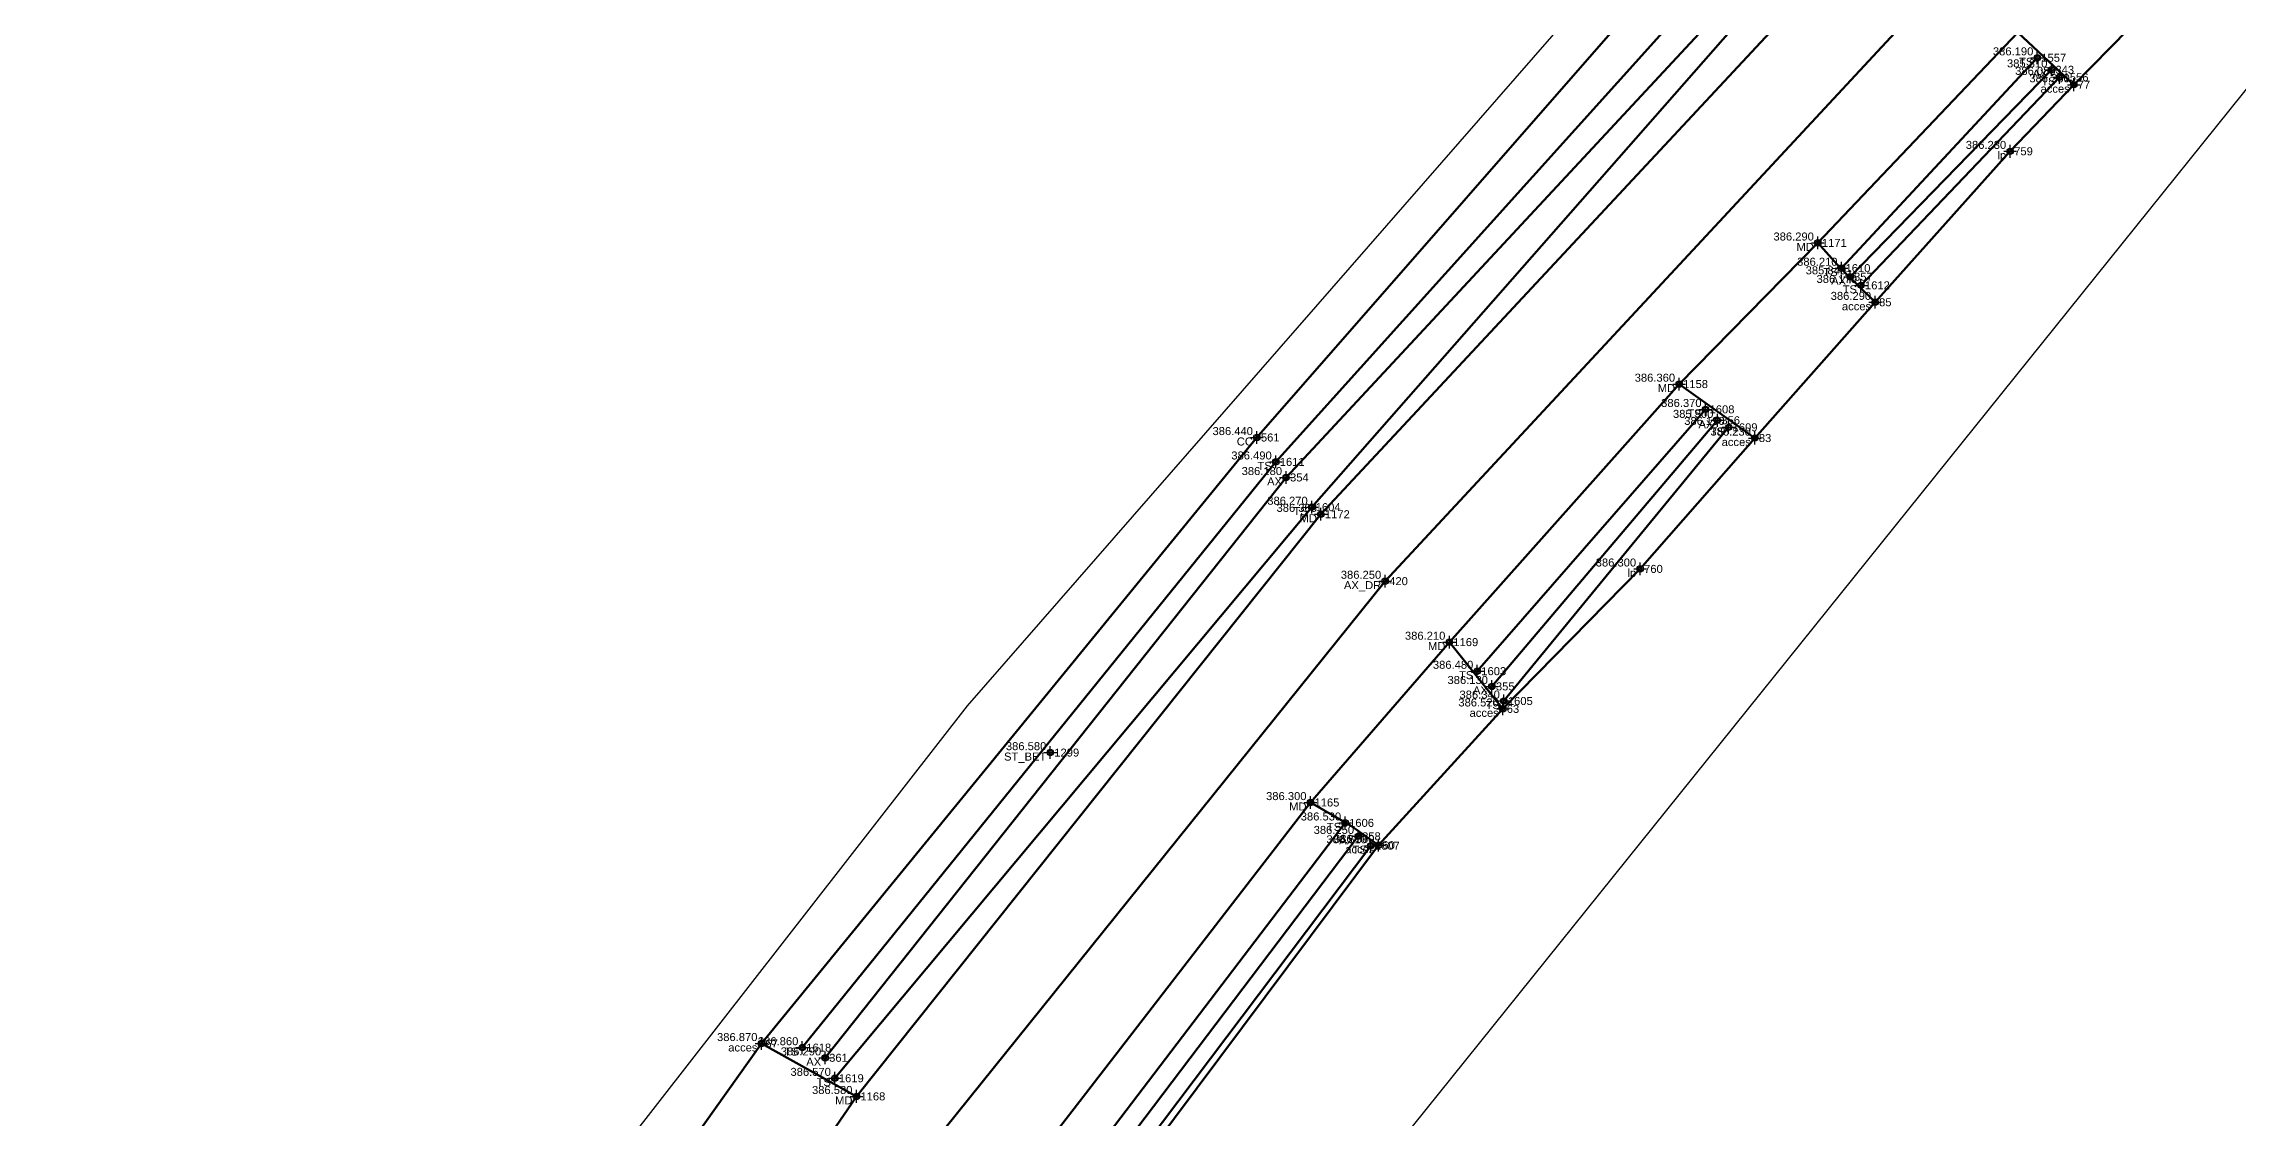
# Model space of a CAD drawing. Extents: x 396921 to 401273, y 555385 to 556691.
# Drawn here: x 401044.8 to 401113.3, y 556164.9 to 556198.4 of the extents above; entities that cross this region are included whole.
import ezdxf
from ezdxf.enums import TextEntityAlignment as Align

# ---------------------------------------------------------------- set-up
doc = ezdxf.new("R2010")
doc.units = 0
doc.header["$PDMODE"] = 34
doc.header["$PDSIZE"] = 0.2
for name, color, linetype in [('Boundary', 30, 'Continuous'), ('TOPO_CERC', 1, 'Continuous'), ('TOPO_CODE', 7, 'Continuous'), ('TOPO_ELEVATION', 7, 'Continuous'), ('TOPO_POINT_ID', 7, 'Continuous'), ('TOPO_POINTS', 7, 'Continuous'), ('TOPO_SYMBOL', 1, 'Continuous')]:
    doc.layers.add(name, color=color, linetype=linetype)
doc.layers.add('RO-LINES-LIN', color=7, linetype='Continuous', lineweight=25)
doc.styles.get("Standard").update_dxf_attribs({"font": 'arial.ttf'})

# ---------------------------------------------------------------- blocks, each defined once
blk = doc.blocks.new('PUNCTOPO')
at = {"layer": 'TOPO_CERC'}
blk.add_circle((0, 0), 0.25, dxfattribs=at)
at = {"layer": 'TOPO_SYMBOL'}
blk.add_point((0, 0), dxfattribs=at)

msp = doc.modelspace()

# ---------------------------------------------------------------- linework, layer by layer
at = {"layer": 'Boundary'}
for points in [[(401050.488, 556107.325), (401076.679, 556151.056), (401114.786, 556198.463), (401151.531, 556238.095), (401199.518, 556296.225)], [(401169.171, 556289.109), (401165.846, 556283.138), (401143.245, 556256.069), (401114.787, 556226.516), (401095.922, 556203.28), (401073.667, 556177.756), (401047.611, 556144.285), (401026.457, 556114.84)]]:
    msp.add_lwpolyline(points, dxfattribs=at)
at = {"layer": 'RO-LINES-LIN', "lineweight": 100}
for points in [[(401225.761, 556373.156, 383.79), (401216.085, 556351.497, 383.8), (401209.897, 556337.083, 383.87), (401203.299, 556320.181, 384.05), (401179.94, 556287.283, 384.42), (401153.228, 556254.978, 385.07), (401124.473, 556222.302, 385.73), (401086.722, 556181.654, 386.25), (401069.118, 556159.764, 386.97), (401036.302, 556112.167, 387.92), (401016.12, 556087.044, 388.06), (400978.164, 556050.801, 388.45), (400956.927, 556025.769, 388.5), (400940.861, 555996.772, 388.66), (400933.878, 555973.712, 388.83), (400927.98, 555941.206, 388.98), (400926.358, 555917.661, 389.16), (400924.894, 555909.885, 389.28)], [(401210.072, 556298.167, 384.5), (401206.974, 556308.183, 384.41), (401204.146, 556312.857, 384.17), (401199.105, 556308.902, 384.16), (401185.774, 556290.205, 384.35), (401182.308, 556285.471, 384.43), (401155.528, 556253.055, 385.06), (401151.238, 556247.864, 385.17), (401127.846, 556221.594, 385.62), (401126.341, 556220.546, 385.71), (401110.71, 556203.293, 386.1), (401106.482, 556198.802, 386.21), (401100.237, 556192.225, 386.29), (401095.902, 556187.813, 386.36), (401088.725, 556179.749, 386.21), (401084.388, 556174.737, 386.3), (401071.704, 556158.309, 386.86), (401046.863, 556122.183, 387.71), (401043.539, 556112.331, 387.84), (401043.901, 556106.539, 387.89)], [(401170.702, 556289.184, 384.38), (401173.054, 556286.894, 384.36), (401172.068, 556283.331, 384.51), (401158.654, 556266.521, 384.81), (401154.968, 556262.147, 384.93), (401150.923, 556257.044, 385.05), (401130.24, 556233.572, 385.5), (401127.728, 556230.409, 385.59), (401122.11, 556224.019, 385.73), (401112.376, 556213.37, 386.04), (401109.601, 556210.427, 386.08), (401107.8, 556208.715, 386.13), (401105.323, 556205.887, 386.16), (401084.714, 556183.745, 386.3), (401070.204, 556165.552, 386.58), (401067.45, 556161.516, 386.93), (401028.827, 556107.521, 387.88)], [(401102.425, 556208.692, 386.16), (401082.702, 556186.13, 386.551), (401067.237, 556167.206, 386.87)], [(401068.514, 556167.077, 386.86), (401083.302, 556185.382, 386.49), (401103.333, 556207.637, 386.09), (401103.333, 556207.637, 386.09)], [(401104.149, 556206.973, 386.05), (401083.624, 556184.895, 386.18), (401069.227, 556166.759, 386.29)], [(401069.531, 556166.119, 386.57), (401069.531, 556166.119, 386.57), (401084.425, 556183.967, 386.27), (401104.446, 556206.755, 386.02), (401104.446, 556206.755, 386.02)], [(401106.482, 556198.802, 386.21), (401108.23, 556197.169, 386.25), (401112.233, 556201.251, 386.38), (401110.71, 556203.293, 386.1)], [(401100.976, 556191.436, 386.21), (401107.092, 556198.011, 386.19)], [(401107.532, 556197.635, 385.81), (401101.243, 556191.168, 385.84)], [(401101.583, 556190.899, 386.17), (401107.787, 556197.401, 386.08)], [(401108.23, 556197.169, 386.25), (401106.244, 556195.088, 386.23), (401102.025, 556190.37, 386.29)], [(401095.902, 556187.813, 386.36), (401098.268, 556186.127, 386.23), (401102.025, 556190.37, 386.29), (401100.932, 556191.448, 386.29), (401100.237, 556192.225, 386.29)], [(401089.598, 556178.841, 386.48), (401096.729, 556187.023, 386.37)], [(401097.098, 556186.682, 385.9), (401090.055, 556178.365, 386.13)], [(401098.268, 556186.127, 386.23), (401094.685, 556182.037, 386.3), (401090.394, 556177.663, 386.52)], [(401090.429, 556177.909, 386.34), (401097.449, 556186.462, 386.19)], [(401084.388, 556174.737, 386.3), (401085.638, 556174.022, 386.449), (401086.509, 556173.402, 386.56), (401090.394, 556177.663, 386.52), (401088.725, 556179.749, 386.21)], [(401054.244, 556127.419, 387.49), (401073.013, 556157.734, 386.88), (401085.47, 556174.1, 386.53)], [(401085.874, 556173.68, 386.25), (401073.675, 556157.564, 386.74), (401054.301, 556126.877, 387.41)], [(401054.887, 556126.435, 387.63), (401074.25, 556157.424, 386.96), (401086.273, 556173.387, 386.51)], [(401086.509, 556173.402, 386.56), (401074.48, 556157.293, 387.07), (401055.208, 556126.02, 387.71)], [(401070.204, 556165.552, 386.58), (401067.237, 556167.206, 386.87), (401065.08, 556164.176, 386.91), (401065.972, 556163.319, 386.917), (401067.45, 556161.516, 386.93)]]:
    msp.add_polyline3d(points, dxfattribs=at)

# ---------------------------------------------------------------- block references
at = {"layer": 'TOPO_POINTS'}
ref = msp.add_blockref('PUNCTOPO', (401107.092, 556198.011, 386.19), dxfattribs=dict(at, xscale=0.25, yscale=0.25, zscale=0.25))
ref.add_attrib('POINT', '1557', dxfattribs={"layer": 'TOPO_POINT_ID', "height": 0.25}).set_placement((401107.217, 556198.011, 386.19), align=Align.MIDDLE_LEFT)
ref.add_attrib('ELEVATION', '386.190', dxfattribs={"layer": 'TOPO_ELEVATION', "height": 0.25}).set_placement((401106.967, 556198.011, 386.19), align=Align.BOTTOM_RIGHT)
ref.add_attrib('CODE', 'TS', dxfattribs={"layer": 'TOPO_CODE', "height": 0.25}).set_placement((401106.967, 556198.011, 386.19), align=Align.TOP_RIGHT)
ref = msp.add_blockref('PUNCTOPO', (401107.532, 556197.635, 385.81), dxfattribs=dict(at, xscale=0.25, yscale=0.25, zscale=0.25))
ref.add_attrib('POINT', '343', dxfattribs={"layer": 'TOPO_POINT_ID', "height": 0.25}).set_placement((401107.657, 556197.635, 385.81), align=Align.MIDDLE_LEFT)
ref.add_attrib('ELEVATION', '385.810', dxfattribs={"layer": 'TOPO_ELEVATION', "height": 0.25}).set_placement((401107.407, 556197.635, 385.81), align=Align.BOTTOM_RIGHT)
ref.add_attrib('CODE', 'AX', dxfattribs={"layer": 'TOPO_CODE', "height": 0.25}).set_placement((401107.407, 556197.635, 385.81), align=Align.TOP_RIGHT)
ref = msp.add_blockref('PUNCTOPO', (401107.787, 556197.401, 386.08), dxfattribs=dict(at, xscale=0.25, yscale=0.25, zscale=0.25))
ref.add_attrib('POINT', '1556', dxfattribs={"layer": 'TOPO_POINT_ID', "height": 0.25}).set_placement((401107.912, 556197.401, 386.08), align=Align.MIDDLE_LEFT)
ref.add_attrib('ELEVATION', '386.080', dxfattribs={"layer": 'TOPO_ELEVATION', "height": 0.25}).set_placement((401107.662, 556197.401, 386.08), align=Align.BOTTOM_RIGHT)
ref.add_attrib('CODE', 'TS', dxfattribs={"layer": 'TOPO_CODE', "height": 0.25}).set_placement((401107.662, 556197.401, 386.08), align=Align.TOP_RIGHT)
ref = msp.add_blockref('PUNCTOPO', (401108.23, 556197.169, 386.25), dxfattribs=dict(at, xscale=0.25, yscale=0.25, zscale=0.25))
ref.add_attrib('POINT', '77', dxfattribs={"layer": 'TOPO_POINT_ID', "height": 0.25}).set_placement((401108.355, 556197.169, 386.25), align=Align.MIDDLE_LEFT)
ref.add_attrib('ELEVATION', '386.250', dxfattribs={"layer": 'TOPO_ELEVATION', "height": 0.25}).set_placement((401108.105, 556197.169, 386.25), align=Align.BOTTOM_RIGHT)
ref.add_attrib('CODE', 'acces', dxfattribs={"layer": 'TOPO_CODE', "height": 0.25}).set_placement((401108.105, 556197.169, 386.25), align=Align.TOP_RIGHT)
ref = msp.add_blockref('PUNCTOPO', (401106.244, 556195.088, 386.23), dxfattribs=dict(at, xscale=0.25, yscale=0.25, zscale=0.25))
ref.add_attrib('POINT', '759', dxfattribs={"layer": 'TOPO_POINT_ID', "height": 0.25}).set_placement((401106.369, 556195.088, 386.23), align=Align.MIDDLE_LEFT)
ref.add_attrib('ELEVATION', '386.230', dxfattribs={"layer": 'TOPO_ELEVATION', "height": 0.25}).set_placement((401106.119, 556195.088, 386.23), align=Align.BOTTOM_RIGHT)
ref.add_attrib('CODE', 'lp', dxfattribs={"layer": 'TOPO_CODE', "height": 0.25}).set_placement((401106.119, 556195.088, 386.23), align=Align.TOP_RIGHT)
ref = msp.add_blockref('PUNCTOPO', (401100.237, 556192.225, 386.29), dxfattribs=dict(at, xscale=0.25, yscale=0.25, zscale=0.25))
ref.add_attrib('POINT', '1171', dxfattribs={"layer": 'TOPO_POINT_ID', "height": 0.25}).set_placement((401100.362, 556192.225, 386.29), align=Align.MIDDLE_LEFT)
ref.add_attrib('ELEVATION', '386.290', dxfattribs={"layer": 'TOPO_ELEVATION', "height": 0.25}).set_placement((401100.112, 556192.225, 386.29), align=Align.BOTTOM_RIGHT)
ref.add_attrib('CODE', 'MD', dxfattribs={"layer": 'TOPO_CODE', "height": 0.25}).set_placement((401100.112, 556192.225, 386.29), align=Align.TOP_RIGHT)
ref = msp.add_blockref('PUNCTOPO', (401100.976, 556191.436, 386.21), dxfattribs=dict(at, xscale=0.25, yscale=0.25, zscale=0.25))
ref.add_attrib('POINT', '1610', dxfattribs={"layer": 'TOPO_POINT_ID', "height": 0.25}).set_placement((401101.101, 556191.436, 386.21), align=Align.MIDDLE_LEFT)
ref.add_attrib('ELEVATION', '386.210', dxfattribs={"layer": 'TOPO_ELEVATION', "height": 0.25}).set_placement((401100.851, 556191.436, 386.21), align=Align.BOTTOM_RIGHT)
ref.add_attrib('CODE', 'TS', dxfattribs={"layer": 'TOPO_CODE', "height": 0.25}).set_placement((401100.851, 556191.436, 386.21), align=Align.TOP_RIGHT)
ref = msp.add_blockref('PUNCTOPO', (401101.243, 556191.168, 385.84), dxfattribs=dict(at, xscale=0.25, yscale=0.25, zscale=0.25))
ref.add_attrib('POINT', '357', dxfattribs={"layer": 'TOPO_POINT_ID', "height": 0.25}).set_placement((401101.368, 556191.168, 385.84), align=Align.MIDDLE_LEFT)
ref.add_attrib('ELEVATION', '385.840', dxfattribs={"layer": 'TOPO_ELEVATION', "height": 0.25}).set_placement((401101.118, 556191.168, 385.84), align=Align.BOTTOM_RIGHT)
ref.add_attrib('CODE', 'AX', dxfattribs={"layer": 'TOPO_CODE', "height": 0.25}).set_placement((401101.118, 556191.168, 385.84), align=Align.TOP_RIGHT)
ref = msp.add_blockref('PUNCTOPO', (401101.583, 556190.899, 386.17), dxfattribs=dict(at, xscale=0.25, yscale=0.25, zscale=0.25))
ref.add_attrib('POINT', '1612', dxfattribs={"layer": 'TOPO_POINT_ID', "height": 0.25}).set_placement((401101.708, 556190.899, 386.17), align=Align.MIDDLE_LEFT)
ref.add_attrib('ELEVATION', '386.170', dxfattribs={"layer": 'TOPO_ELEVATION', "height": 0.25}).set_placement((401101.458, 556190.899, 386.17), align=Align.BOTTOM_RIGHT)
ref.add_attrib('CODE', 'TS', dxfattribs={"layer": 'TOPO_CODE', "height": 0.25}).set_placement((401101.458, 556190.899, 386.17), align=Align.TOP_RIGHT)
ref = msp.add_blockref('PUNCTOPO', (401102.025, 556190.37, 386.29), dxfattribs=dict(at, xscale=0.25, yscale=0.25, zscale=0.25))
ref.add_attrib('POINT', '85', dxfattribs={"layer": 'TOPO_POINT_ID', "height": 0.25}).set_placement((401102.15, 556190.37, 386.29), align=Align.MIDDLE_LEFT)
ref.add_attrib('ELEVATION', '386.290', dxfattribs={"layer": 'TOPO_ELEVATION', "height": 0.25}).set_placement((401101.9, 556190.37, 386.29), align=Align.BOTTOM_RIGHT)
ref.add_attrib('CODE', 'acces', dxfattribs={"layer": 'TOPO_CODE', "height": 0.25}).set_placement((401101.9, 556190.37, 386.29), align=Align.TOP_RIGHT)
ref = msp.add_blockref('PUNCTOPO', (401095.902, 556187.813, 386.36), dxfattribs=dict(at, xscale=0.25, yscale=0.25, zscale=0.25))
ref.add_attrib('POINT', '1158', dxfattribs={"layer": 'TOPO_POINT_ID', "height": 0.25}).set_placement((401096.027, 556187.813, 386.36), align=Align.MIDDLE_LEFT)
ref.add_attrib('ELEVATION', '386.360', dxfattribs={"layer": 'TOPO_ELEVATION', "height": 0.25}).set_placement((401095.777, 556187.813, 386.36), align=Align.BOTTOM_RIGHT)
ref.add_attrib('CODE', 'MD', dxfattribs={"layer": 'TOPO_CODE', "height": 0.25}).set_placement((401095.777, 556187.813, 386.36), align=Align.TOP_RIGHT)
ref = msp.add_blockref('PUNCTOPO', (401096.729, 556187.023, 386.37), dxfattribs=dict(at, xscale=0.25, yscale=0.25, zscale=0.25))
ref.add_attrib('POINT', '1608', dxfattribs={"layer": 'TOPO_POINT_ID', "height": 0.25}).set_placement((401096.854, 556187.023, 386.37), align=Align.MIDDLE_LEFT)
ref.add_attrib('ELEVATION', '386.370', dxfattribs={"layer": 'TOPO_ELEVATION', "height": 0.25}).set_placement((401096.604, 556187.023, 386.37), align=Align.BOTTOM_RIGHT)
ref.add_attrib('CODE', 'TS', dxfattribs={"layer": 'TOPO_CODE', "height": 0.25}).set_placement((401096.604, 556187.023, 386.37), align=Align.TOP_RIGHT)
ref = msp.add_blockref('PUNCTOPO', (401097.098, 556186.682, 385.9), dxfattribs=dict(at, xscale=0.25, yscale=0.25, zscale=0.25))
ref.add_attrib('POINT', '356', dxfattribs={"layer": 'TOPO_POINT_ID', "height": 0.25}).set_placement((401097.223, 556186.682, 385.9), align=Align.MIDDLE_LEFT)
ref.add_attrib('ELEVATION', '385.900', dxfattribs={"layer": 'TOPO_ELEVATION', "height": 0.25}).set_placement((401096.973, 556186.682, 385.9), align=Align.BOTTOM_RIGHT)
ref.add_attrib('CODE', 'AX', dxfattribs={"layer": 'TOPO_CODE', "height": 0.25}).set_placement((401096.973, 556186.682, 385.9), align=Align.TOP_RIGHT)
ref = msp.add_blockref('PUNCTOPO', (401097.449, 556186.462, 386.19), dxfattribs=dict(at, xscale=0.25, yscale=0.25, zscale=0.25))
ref.add_attrib('POINT', '1609', dxfattribs={"layer": 'TOPO_POINT_ID', "height": 0.25}).set_placement((401097.574, 556186.462, 386.19), align=Align.MIDDLE_LEFT)
ref.add_attrib('ELEVATION', '386.190', dxfattribs={"layer": 'TOPO_ELEVATION', "height": 0.25}).set_placement((401097.324, 556186.462, 386.19), align=Align.BOTTOM_RIGHT)
ref.add_attrib('CODE', 'TS', dxfattribs={"layer": 'TOPO_CODE', "height": 0.25}).set_placement((401097.324, 556186.462, 386.19), align=Align.TOP_RIGHT)
ref = msp.add_blockref('PUNCTOPO', (401082.714, 556186.144, 386.44), dxfattribs=dict(at, xscale=0.25, yscale=0.25, zscale=0.25))
ref.add_attrib('POINT', '561', dxfattribs={"layer": 'TOPO_POINT_ID', "height": 0.25}).set_placement((401082.839, 556186.144, 386.44), align=Align.MIDDLE_LEFT)
ref.add_attrib('ELEVATION', '386.440', dxfattribs={"layer": 'TOPO_ELEVATION', "height": 0.25}).set_placement((401082.589, 556186.144, 386.44), align=Align.BOTTOM_RIGHT)
ref.add_attrib('CODE', 'CC', dxfattribs={"layer": 'TOPO_CODE', "height": 0.25}).set_placement((401082.589, 556186.144, 386.44), align=Align.TOP_RIGHT)
ref = msp.add_blockref('PUNCTOPO', (401098.268, 556186.127, 386.23), dxfattribs=dict(at, xscale=0.25, yscale=0.25, zscale=0.25))
ref.add_attrib('POINT', '83', dxfattribs={"layer": 'TOPO_POINT_ID', "height": 0.25}).set_placement((401098.393, 556186.127, 386.23), align=Align.MIDDLE_LEFT)
ref.add_attrib('ELEVATION', '386.230', dxfattribs={"layer": 'TOPO_ELEVATION', "height": 0.25}).set_placement((401098.143, 556186.127, 386.23), align=Align.BOTTOM_RIGHT)
ref.add_attrib('CODE', 'acces', dxfattribs={"layer": 'TOPO_CODE', "height": 0.25}).set_placement((401098.143, 556186.127, 386.23), align=Align.TOP_RIGHT)
ref = msp.add_blockref('PUNCTOPO', (401083.302, 556185.382, 386.49), dxfattribs=dict(at, xscale=0.25, yscale=0.25, zscale=0.25))
ref.add_attrib('POINT', '1611', dxfattribs={"layer": 'TOPO_POINT_ID', "height": 0.25}).set_placement((401083.427, 556185.382, 386.49), align=Align.MIDDLE_LEFT)
ref.add_attrib('ELEVATION', '386.490', dxfattribs={"layer": 'TOPO_ELEVATION', "height": 0.25}).set_placement((401083.177, 556185.382, 386.49), align=Align.BOTTOM_RIGHT)
ref.add_attrib('CODE', 'TS', dxfattribs={"layer": 'TOPO_CODE', "height": 0.25}).set_placement((401083.177, 556185.382, 386.49), align=Align.TOP_RIGHT)
ref = msp.add_blockref('PUNCTOPO', (401083.624, 556184.895, 386.18), dxfattribs=dict(at, xscale=0.25, yscale=0.25, zscale=0.25))
ref.add_attrib('POINT', '354', dxfattribs={"layer": 'TOPO_POINT_ID', "height": 0.25}).set_placement((401083.749, 556184.895, 386.18), align=Align.MIDDLE_LEFT)
ref.add_attrib('ELEVATION', '386.180', dxfattribs={"layer": 'TOPO_ELEVATION', "height": 0.25}).set_placement((401083.499, 556184.895, 386.18), align=Align.BOTTOM_RIGHT)
ref.add_attrib('CODE', 'AX', dxfattribs={"layer": 'TOPO_CODE', "height": 0.25}).set_placement((401083.499, 556184.895, 386.18), align=Align.TOP_RIGHT)
ref = msp.add_blockref('PUNCTOPO', (401084.425, 556183.967, 386.27), dxfattribs=dict(at, xscale=0.25, yscale=0.25, zscale=0.25))
ref.add_attrib('POINT', '1604', dxfattribs={"layer": 'TOPO_POINT_ID', "height": 0.25}).set_placement((401084.55, 556183.967, 386.27), align=Align.MIDDLE_LEFT)
ref.add_attrib('ELEVATION', '386.270', dxfattribs={"layer": 'TOPO_ELEVATION', "height": 0.25}).set_placement((401084.3, 556183.967, 386.27), align=Align.BOTTOM_RIGHT)
ref.add_attrib('CODE', 'TS', dxfattribs={"layer": 'TOPO_CODE', "height": 0.25}).set_placement((401084.3, 556183.967, 386.27), align=Align.TOP_RIGHT)
ref = msp.add_blockref('PUNCTOPO', (401084.714, 556183.745, 386.3), dxfattribs=dict(at, xscale=0.25, yscale=0.25, zscale=0.25))
ref.add_attrib('POINT', '1172', dxfattribs={"layer": 'TOPO_POINT_ID', "height": 0.25}).set_placement((401084.839, 556183.745, 386.3), align=Align.MIDDLE_LEFT)
ref.add_attrib('ELEVATION', '386.300', dxfattribs={"layer": 'TOPO_ELEVATION', "height": 0.25}).set_placement((401084.589, 556183.745, 386.3), align=Align.BOTTOM_RIGHT)
ref.add_attrib('CODE', 'MD', dxfattribs={"layer": 'TOPO_CODE', "height": 0.25}).set_placement((401084.589, 556183.745, 386.3), align=Align.TOP_RIGHT)
ref = msp.add_blockref('PUNCTOPO', (401086.722, 556181.654, 386.25), dxfattribs=dict(at, xscale=0.25, yscale=0.25, zscale=0.25))
ref.add_attrib('POINT', '420', dxfattribs={"layer": 'TOPO_POINT_ID', "height": 0.25}).set_placement((401086.847, 556181.654, 386.25), align=Align.MIDDLE_LEFT)
ref.add_attrib('ELEVATION', '386.250', dxfattribs={"layer": 'TOPO_ELEVATION', "height": 0.25}).set_placement((401086.597, 556181.654, 386.25), align=Align.BOTTOM_RIGHT)
ref.add_attrib('CODE', 'AX_DR', dxfattribs={"layer": 'TOPO_CODE', "height": 0.25}).set_placement((401086.597, 556181.654, 386.25), align=Align.TOP_RIGHT)
ref = msp.add_blockref('PUNCTOPO', (401094.685, 556182.037, 386.3), dxfattribs=dict(at, xscale=0.25, yscale=0.25, zscale=0.25))
ref.add_attrib('POINT', '760', dxfattribs={"layer": 'TOPO_POINT_ID', "height": 0.25}).set_placement((401094.81, 556182.037, 386.3), align=Align.MIDDLE_LEFT)
ref.add_attrib('ELEVATION', '386.300', dxfattribs={"layer": 'TOPO_ELEVATION', "height": 0.25}).set_placement((401094.56, 556182.037, 386.3), align=Align.BOTTOM_RIGHT)
ref.add_attrib('CODE', 'lp', dxfattribs={"layer": 'TOPO_CODE', "height": 0.25}).set_placement((401094.56, 556182.037, 386.3), align=Align.TOP_RIGHT)
ref = msp.add_blockref('PUNCTOPO', (401088.725, 556179.749, 386.21), dxfattribs=dict(at, xscale=0.25, yscale=0.25, zscale=0.25))
ref.add_attrib('POINT', '1169', dxfattribs={"layer": 'TOPO_POINT_ID', "height": 0.25}).set_placement((401088.85, 556179.749, 386.21), align=Align.MIDDLE_LEFT)
ref.add_attrib('ELEVATION', '386.210', dxfattribs={"layer": 'TOPO_ELEVATION', "height": 0.25}).set_placement((401088.6, 556179.749, 386.21), align=Align.BOTTOM_RIGHT)
ref.add_attrib('CODE', 'MD', dxfattribs={"layer": 'TOPO_CODE', "height": 0.25}).set_placement((401088.6, 556179.749, 386.21), align=Align.TOP_RIGHT)
ref = msp.add_blockref('PUNCTOPO', (401089.598, 556178.841, 386.48), dxfattribs=dict(at, xscale=0.25, yscale=0.25, zscale=0.25))
ref.add_attrib('POINT', '1603', dxfattribs={"layer": 'TOPO_POINT_ID', "height": 0.25}).set_placement((401089.723, 556178.841, 386.48), align=Align.MIDDLE_LEFT)
ref.add_attrib('ELEVATION', '386.480', dxfattribs={"layer": 'TOPO_ELEVATION', "height": 0.25}).set_placement((401089.473, 556178.841, 386.48), align=Align.BOTTOM_RIGHT)
ref.add_attrib('CODE', 'TS', dxfattribs={"layer": 'TOPO_CODE', "height": 0.25}).set_placement((401089.473, 556178.841, 386.48), align=Align.TOP_RIGHT)
ref = msp.add_blockref('PUNCTOPO', (401090.055, 556178.365, 386.13), dxfattribs=dict(at, xscale=0.25, yscale=0.25, zscale=0.25))
ref.add_attrib('POINT', '355', dxfattribs={"layer": 'TOPO_POINT_ID', "height": 0.25}).set_placement((401090.18, 556178.365, 386.13), align=Align.MIDDLE_LEFT)
ref.add_attrib('ELEVATION', '386.130', dxfattribs={"layer": 'TOPO_ELEVATION', "height": 0.25}).set_placement((401089.93, 556178.365, 386.13), align=Align.BOTTOM_RIGHT)
ref.add_attrib('CODE', 'AX', dxfattribs={"layer": 'TOPO_CODE', "height": 0.25}).set_placement((401089.93, 556178.365, 386.13), align=Align.TOP_RIGHT)
ref = msp.add_blockref('PUNCTOPO', (401090.394, 556177.663, 386.52), dxfattribs=dict(at, xscale=0.25, yscale=0.25, zscale=0.25))
ref.add_attrib('POINT', '63', dxfattribs={"layer": 'TOPO_POINT_ID', "height": 0.25}).set_placement((401090.519, 556177.663, 386.52), align=Align.MIDDLE_LEFT)
ref.add_attrib('ELEVATION', '386.520', dxfattribs={"layer": 'TOPO_ELEVATION', "height": 0.25}).set_placement((401090.269, 556177.663, 386.52), align=Align.BOTTOM_RIGHT)
ref.add_attrib('CODE', 'acces', dxfattribs={"layer": 'TOPO_CODE', "height": 0.25}).set_placement((401090.269, 556177.663, 386.52), align=Align.TOP_RIGHT)
ref = msp.add_blockref('PUNCTOPO', (401090.429, 556177.909, 386.34), dxfattribs=dict(at, xscale=0.25, yscale=0.25, zscale=0.25))
ref.add_attrib('POINT', '1605', dxfattribs={"layer": 'TOPO_POINT_ID', "height": 0.25}).set_placement((401090.554, 556177.909, 386.34), align=Align.MIDDLE_LEFT)
ref.add_attrib('ELEVATION', '386.340', dxfattribs={"layer": 'TOPO_ELEVATION', "height": 0.25}).set_placement((401090.304, 556177.909, 386.34), align=Align.BOTTOM_RIGHT)
ref.add_attrib('CODE', 'TS', dxfattribs={"layer": 'TOPO_CODE', "height": 0.25}).set_placement((401090.304, 556177.909, 386.34), align=Align.TOP_RIGHT)
ref = msp.add_blockref('PUNCTOPO', (401076.26, 556176.297, 386.58), dxfattribs=dict(at, xscale=0.25, yscale=0.25, zscale=0.25))
ref.add_attrib('POINT', '1299', dxfattribs={"layer": 'TOPO_POINT_ID', "height": 0.25}).set_placement((401076.385, 556176.297, 386.58), align=Align.MIDDLE_LEFT)
ref.add_attrib('ELEVATION', '386.580', dxfattribs={"layer": 'TOPO_ELEVATION', "height": 0.25}).set_placement((401076.135, 556176.297, 386.58), align=Align.BOTTOM_RIGHT)
ref.add_attrib('CODE', 'ST_BET', dxfattribs={"layer": 'TOPO_CODE', "height": 0.25}).set_placement((401076.135, 556176.297, 386.58), align=Align.TOP_RIGHT)
ref = msp.add_blockref('PUNCTOPO', (401084.388, 556174.737, 386.3), dxfattribs=dict(at, xscale=0.25, yscale=0.25, zscale=0.25))
ref.add_attrib('POINT', '1165', dxfattribs={"layer": 'TOPO_POINT_ID', "height": 0.25}).set_placement((401084.513, 556174.737, 386.3), align=Align.MIDDLE_LEFT)
ref.add_attrib('ELEVATION', '386.300', dxfattribs={"layer": 'TOPO_ELEVATION', "height": 0.25}).set_placement((401084.263, 556174.737, 386.3), align=Align.BOTTOM_RIGHT)
ref.add_attrib('CODE', 'MD', dxfattribs={"layer": 'TOPO_CODE', "height": 0.25}).set_placement((401084.263, 556174.737, 386.3), align=Align.TOP_RIGHT)
ref = msp.add_blockref('PUNCTOPO', (401085.47, 556174.1, 386.53), dxfattribs=dict(at, xscale=0.25, yscale=0.25, zscale=0.25))
ref.add_attrib('POINT', '1606', dxfattribs={"layer": 'TOPO_POINT_ID', "height": 0.25}).set_placement((401085.595, 556174.1, 386.53), align=Align.MIDDLE_LEFT)
ref.add_attrib('ELEVATION', '386.530', dxfattribs={"layer": 'TOPO_ELEVATION', "height": 0.25}).set_placement((401085.345, 556174.1, 386.53), align=Align.BOTTOM_RIGHT)
ref.add_attrib('CODE', 'TS', dxfattribs={"layer": 'TOPO_CODE', "height": 0.25}).set_placement((401085.345, 556174.1, 386.53), align=Align.TOP_RIGHT)
ref = msp.add_blockref('PUNCTOPO', (401085.874, 556173.68, 386.25), dxfattribs=dict(at, xscale=0.25, yscale=0.25, zscale=0.25))
ref.add_attrib('POINT', '358', dxfattribs={"layer": 'TOPO_POINT_ID', "height": 0.25}).set_placement((401085.999, 556173.68, 386.25), align=Align.MIDDLE_LEFT)
ref.add_attrib('ELEVATION', '386.250', dxfattribs={"layer": 'TOPO_ELEVATION', "height": 0.25}).set_placement((401085.749, 556173.68, 386.25), align=Align.BOTTOM_RIGHT)
ref.add_attrib('CODE', 'AX', dxfattribs={"layer": 'TOPO_CODE', "height": 0.25}).set_placement((401085.749, 556173.68, 386.25), align=Align.TOP_RIGHT)
ref = msp.add_blockref('PUNCTOPO', (401086.273, 556173.387, 386.51), dxfattribs=dict(at, xscale=0.25, yscale=0.25, zscale=0.25))
ref.add_attrib('POINT', '1607', dxfattribs={"layer": 'TOPO_POINT_ID', "height": 0.25}).set_placement((401086.398, 556173.387, 386.51), align=Align.MIDDLE_LEFT)
ref.add_attrib('ELEVATION', '386.510', dxfattribs={"layer": 'TOPO_ELEVATION', "height": 0.25}).set_placement((401086.148, 556173.387, 386.51), align=Align.BOTTOM_RIGHT)
ref.add_attrib('CODE', 'TS', dxfattribs={"layer": 'TOPO_CODE', "height": 0.25}).set_placement((401086.148, 556173.387, 386.51), align=Align.TOP_RIGHT)
ref = msp.add_blockref('PUNCTOPO', (401086.509, 556173.402, 386.56), dxfattribs=dict(at, xscale=0.25, yscale=0.25, zscale=0.25))
ref.add_attrib('POINT', '60', dxfattribs={"layer": 'TOPO_POINT_ID', "height": 0.25}).set_placement((401086.634, 556173.402, 386.56), align=Align.MIDDLE_LEFT)
ref.add_attrib('ELEVATION', '386.560', dxfattribs={"layer": 'TOPO_ELEVATION', "height": 0.25}).set_placement((401086.384, 556173.402, 386.56), align=Align.BOTTOM_RIGHT)
ref.add_attrib('CODE', 'acces', dxfattribs={"layer": 'TOPO_CODE', "height": 0.25}).set_placement((401086.384, 556173.402, 386.56), align=Align.TOP_RIGHT)
ref = msp.add_blockref('PUNCTOPO', (401067.237, 556167.206, 386.87), dxfattribs=dict(at, xscale=0.25, yscale=0.25, zscale=0.25))
ref.add_attrib('POINT', '67', dxfattribs={"layer": 'TOPO_POINT_ID', "height": 0.25}).set_placement((401067.362, 556167.206, 386.87), align=Align.MIDDLE_LEFT)
ref.add_attrib('ELEVATION', '386.870', dxfattribs={"layer": 'TOPO_ELEVATION', "height": 0.25}).set_placement((401067.112, 556167.206, 386.87), align=Align.BOTTOM_RIGHT)
ref.add_attrib('CODE', 'acces', dxfattribs={"layer": 'TOPO_CODE', "height": 0.25}).set_placement((401067.112, 556167.206, 386.87), align=Align.TOP_RIGHT)
ref = msp.add_blockref('PUNCTOPO', (401068.514, 556167.077, 386.86), dxfattribs=dict(at, xscale=0.25, yscale=0.25, zscale=0.25))
ref.add_attrib('POINT', '1618', dxfattribs={"layer": 'TOPO_POINT_ID', "height": 0.25}).set_placement((401068.639, 556167.077, 386.86), align=Align.MIDDLE_LEFT)
ref.add_attrib('ELEVATION', '386.860', dxfattribs={"layer": 'TOPO_ELEVATION', "height": 0.25}).set_placement((401068.389, 556167.077, 386.86), align=Align.BOTTOM_RIGHT)
ref.add_attrib('CODE', 'TS', dxfattribs={"layer": 'TOPO_CODE', "height": 0.25}).set_placement((401068.389, 556167.077, 386.86), align=Align.TOP_RIGHT)
ref = msp.add_blockref('PUNCTOPO', (401069.227, 556166.759, 386.29), dxfattribs=dict(at, xscale=0.25, yscale=0.25, zscale=0.25))
ref.add_attrib('POINT', '361', dxfattribs={"layer": 'TOPO_POINT_ID', "height": 0.25}).set_placement((401069.352, 556166.759, 386.29), align=Align.MIDDLE_LEFT)
ref.add_attrib('ELEVATION', '386.290', dxfattribs={"layer": 'TOPO_ELEVATION', "height": 0.25}).set_placement((401069.102, 556166.759, 386.29), align=Align.BOTTOM_RIGHT)
ref.add_attrib('CODE', 'AX', dxfattribs={"layer": 'TOPO_CODE', "height": 0.25}).set_placement((401069.102, 556166.759, 386.29), align=Align.TOP_RIGHT)
ref = msp.add_blockref('PUNCTOPO', (401069.531, 556166.119, 386.57), dxfattribs=dict(at, xscale=0.25, yscale=0.25, zscale=0.25))
ref.add_attrib('POINT', '1619', dxfattribs={"layer": 'TOPO_POINT_ID', "height": 0.25}).set_placement((401069.656, 556166.119, 386.57), align=Align.MIDDLE_LEFT)
ref.add_attrib('ELEVATION', '386.570', dxfattribs={"layer": 'TOPO_ELEVATION', "height": 0.25}).set_placement((401069.406, 556166.119, 386.57), align=Align.BOTTOM_RIGHT)
ref.add_attrib('CODE', 'TS', dxfattribs={"layer": 'TOPO_CODE', "height": 0.25}).set_placement((401069.406, 556166.119, 386.57), align=Align.TOP_RIGHT)
ref = msp.add_blockref('PUNCTOPO', (401070.204, 556165.552, 386.58), dxfattribs=dict(at, xscale=0.25, yscale=0.25, zscale=0.25))
ref.add_attrib('POINT', '1168', dxfattribs={"layer": 'TOPO_POINT_ID', "height": 0.25}).set_placement((401070.329, 556165.552, 386.58), align=Align.MIDDLE_LEFT)
ref.add_attrib('ELEVATION', '386.580', dxfattribs={"layer": 'TOPO_ELEVATION', "height": 0.25}).set_placement((401070.079, 556165.552, 386.58), align=Align.BOTTOM_RIGHT)
ref.add_attrib('CODE', 'MD', dxfattribs={"layer": 'TOPO_CODE', "height": 0.25}).set_placement((401070.079, 556165.552, 386.58), align=Align.TOP_RIGHT)

doc.saveas('drawing.dxf')
